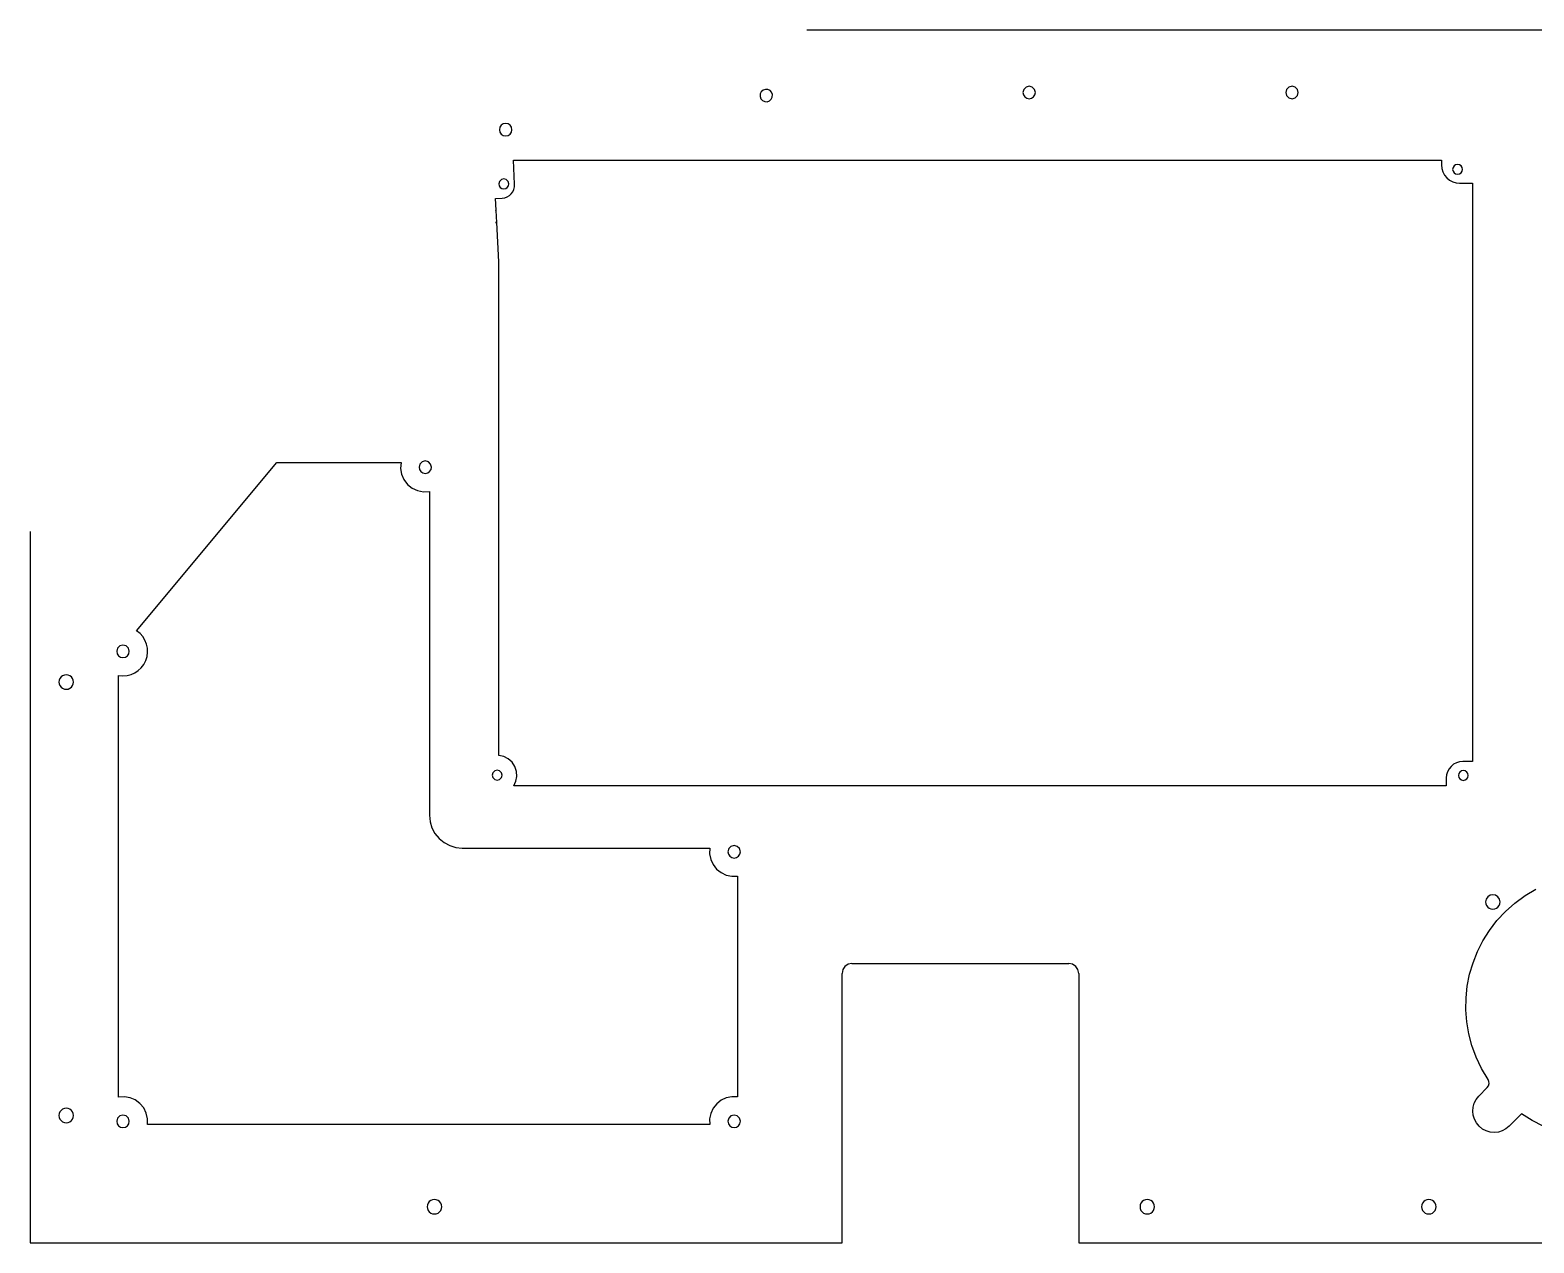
# Model space of a CAD drawing. Extents: x -536 to 384, y -151 to 298.
# Drawn here: x -535.5 to -77.8, y -151.3 to 217.7 of the extents above; entities that cross this region are included whole.
import ezdxf

# ---------------------------------------------------------------- set-up
doc = ezdxf.new("R2010")
doc.units = 0

msp = doc.modelspace()

# ---------------------------------------------------------------- linework, layer by layer
for p, q in [((148.096, 217.74), (-299.122, 217.74)), ((-313.293496, 198.310717), (-313.338, 197.558)), ((-313.338, 197.558), (-313.162, 197.574)), ((-313.162, 197.574), (-313.337, 197.551)), ((-313.337, 197.551), (-313.083515, 196.840852)), ((-313.337, 197.551), (-313.337, 197.551)), ((-312.975007, 198.96532), (-313.293496, 198.310717)), ((-313.083515, 196.840852), (-312.594477, 196.301611)), ((-312.434402, 199.452851), (-312.975007, 198.96532)), ((-311.72355, 199.704353), (-312.434402, 199.452851)), ((-310.970791, 199.660549), (-311.72355, 199.704353)), ((-310.315892, 199.34267), (-310.970791, 199.660549)), ((-309.827858, 198.802519), (-310.315892, 199.34267)), ((-309.936069, 196.683907), (-309.618799, 197.339102)), ((-309.575695, 198.091901), (-309.827858, 198.802519)), ((-309.618799, 197.339102), (-309.575695, 198.091901)), ((-233.104448, 199.691), (-233.359, 198.741)), ((-233.359, 198.741), (-233.209689, 198.001434)), ((-233.209689, 198.001434), (-232.802503, 197.397497)), ((-232.409, 200.386448), (-233.104448, 199.691)), ((-232.802503, 197.397497), (-232.198566, 196.990312)), ((-231.459, 200.641), (-232.409, 200.386448)), ((-232.198566, 196.990312), (-231.459, 196.841)), ((-230.509, 200.386448), (-231.459, 200.641)), ((-231.459, 196.841), (-230.719434, 196.990312)), ((-230.719434, 196.990312), (-230.115497, 197.397497)), ((-229.813552, 199.691), (-230.509, 200.386448)), ((-230.115497, 197.397497), (-229.708311, 198.001434)), ((-229.559, 198.741), (-229.813552, 199.691)), ((-229.708311, 198.001434), (-229.559, 198.741)), ((-229.559, 198.741), (-229.559, 198.741)), ((-153.104448, 199.691), (-153.359, 198.741)), ((-153.359, 198.741), (-153.104448, 197.791)), ((-152.409, 200.386448), (-153.104448, 199.691)), ((-153.104448, 197.791), (-152.409, 197.095552)), ((-151.459, 200.641), (-152.409, 200.386448)), ((-152.409, 197.095552), (-151.459, 196.841)), ((-150.509, 200.386448), (-151.459, 200.641)), ((-151.459, 196.841), (-150.509, 197.095552)), ((-149.813552, 199.691), (-150.509, 200.386448)), ((-150.509, 197.095552), (-149.813552, 197.791)), ((-149.559, 198.741), (-149.813552, 199.691)), ((-149.813552, 197.791), (-149.559, 198.741)), ((-149.559, 198.741), (-149.559, 198.741)), ((-312.594477, 196.301611), (-311.938988, 195.98495)), ((-311.938988, 195.98495), (-311.186149, 195.942547)), ((-311.186149, 195.942547), (-310.475766, 196.195371)), ((-310.475766, 196.195371), (-309.936069, 196.683907)), ((-392.529688, 188.169566), (-392.679, 187.43)), ((-392.122503, 188.773503), (-392.529688, 188.169566)), ((-391.518566, 189.180688), (-392.122503, 188.773503)), ((-390.779, 189.33), (-391.518566, 189.180688)), ((-390.039434, 189.180688), (-390.779, 189.33)), ((-389.435497, 188.773503), (-390.039434, 189.180688)), ((-389.028312, 188.169566), (-389.435497, 188.773503)), ((-388.879, 187.43), (-389.028312, 188.169566)), ((-392.679, 187.43), (-392.529688, 186.690434)), ((-392.529688, 186.690434), (-392.122503, 186.086497)), ((-392.122503, 186.086497), (-391.518566, 185.679312)), ((-391.518566, 185.679312), (-390.779, 185.53)), ((-390.779, 185.53), (-390.039434, 185.679312)), ((-390.039434, 185.679312), (-389.435497, 186.086497)), ((-389.435497, 186.086497), (-389.028312, 186.690434)), ((-389.028312, 186.690434), (-388.879, 187.43)), ((-388.879, 187.43), (-388.879, 187.43)), ((-388.415, 178.193), (-388.364, 178.196)), ((-388.038, 170.812), (-388.415, 178.193)), ((-388.364, 178.196), (-105.956, 178.196)), ((-105.956, 178.196), (-105.956, 176.696)), ((-105.956, 176.696), (-105.849344, 175.617992)), ((-105.849344, 175.617992), (-105.53734, 174.59124)), ((-105.53734, 174.59124), (-105.031938, 173.644595)), ((-102.451186, 175.928288), (-102.574, 175.35)), ((-102.574, 175.35), (-102.451186, 174.771712)), ((-102.128619, 176.399446), (-102.451186, 175.928288)), ((-102.451186, 174.771712), (-102.128619, 174.300554)), ((-101.653768, 176.716551), (-102.128619, 176.399446)), ((-102.128619, 174.300554), (-101.653768, 173.983449)), ((-101.0741, 176.83268), (-101.653768, 176.716551)), ((-101.653768, 173.983449), (-101.0741, 173.86732)), ((-100.494432, 176.716551), (-101.0741, 176.83268)), ((-101.0741, 173.86732), (-100.494432, 173.983449)), ((-100.019581, 176.399446), (-100.494432, 176.716551)), ((-100.494432, 173.983449), (-100.019581, 174.300554)), ((-99.697014, 175.928288), (-100.019581, 176.399446)), ((-100.019581, 174.300554), (-99.697014, 174.771712)), ((-99.5742, 175.35), (-99.697014, 175.928288)), ((-99.697014, 174.771712), (-99.5742, 175.35)), ((-99.5742, 175.35), (-99.5742, 175.35)), ((-392.637038, 171.706), (-392.838, 170.956)), ((-392.838, 170.956), (-392.720122, 170.372132)), ((-392.720122, 170.372132), (-392.39866, 169.89534)), ((-392.088, 172.255038), (-392.637038, 171.706)), ((-392.39866, 169.89534), (-391.921868, 169.573878)), ((-391.338, 172.456), (-392.088, 172.255038)), ((-391.921868, 169.573878), (-391.338, 169.456)), ((-390.588, 172.255038), (-391.338, 172.456)), ((-391.338, 169.456), (-390.754132, 169.573878)), ((-390.754132, 169.573878), (-390.27734, 169.89534)), ((-390.038962, 171.706), (-390.588, 172.255038)), ((-390.27734, 169.89534), (-389.955878, 170.372132)), ((-389.838, 170.956), (-390.038962, 171.706)), ((-389.955878, 170.372132), (-389.838, 170.956)), ((-389.838, 170.956), (-389.838, 170.956)), ((-388.263975, 169.267621), (-388.075451, 170.025005)), ((-388.075451, 170.025005), (-388.038, 170.812)), ((-105.031938, 173.644595), (-104.34509, 172.80691)), ((-104.34509, 172.80691), (-103.507405, 172.120062)), ((-103.507405, 172.120062), (-102.56076, 171.61466)), ((-102.56076, 171.61466), (-101.534008, 171.302656)), ((-101.534008, 171.302656), (-100.456, 171.196)), ((-100.456, 171.196), (-96.5127, 171.196)), ((-96.5127, 171.196), (-96.5127, -4.80407)), ((-393.842, 166.51), (-391.829, 166.613)), ((-393.659, 162.919), (-393.842, 166.51)), ((-391.829, 166.613), (-391.049913, 166.730422)), ((-391.049913, 166.730422), (-390.315672, 166.995113)), ((-390.315672, 166.995113), (-389.646793, 167.397322)), ((-389.646793, 167.397322), (-389.063792, 167.927298)), ((-389.063792, 167.927298), (-388.595959, 168.561251)), ((-388.595959, 168.561251), (-388.263975, 169.267621)), ((-393.842, 162.88), (-393.659, 162.919)), ((-393.657, 162.88), (-393.842, 162.88)), ((-393.47, 159.21), (-393.657, 162.88)), ((-393.467, 159.148), (-393.842, 159.21)), ((-393.842, 159.21), (-393.47, 159.21)), ((-393.47, 159.21), (-393.47, 159.21)), ((-392.857, 147.196), (-393.467, 159.148)), ((-392.857, -2.97526), (-392.857, 147.196)), ((-503.081, 34.9831), (-460.461, 86.1958)), ((-460.461, 86.1958), (-422.605, 86.1958)), ((-422.605, 86.1958), (-422.737585, 84.378289)), ((-422.737585, 84.378289), (-422.435095, 82.607168)), ((-422.435095, 82.607168), (-421.72023, 80.958733)), ((-416.891448, 85.696), (-417.146, 84.746)), ((-417.146, 84.746), (-416.996688, 84.006434)), ((-416.996688, 84.006434), (-416.589503, 83.402497)), ((-416.196, 86.391448), (-416.891448, 85.696)), ((-416.589503, 83.402497), (-415.985566, 82.995312)), ((-415.246, 86.646), (-416.196, 86.391448)), ((-415.985566, 82.995312), (-415.246, 82.846)), ((-414.296, 86.391448), (-415.246, 86.646)), ((-415.246, 82.846), (-414.506434, 82.995312)), ((-414.506434, 82.995312), (-413.902497, 83.402497)), ((-413.600552, 85.696), (-414.296, 86.391448)), ((-413.902497, 83.402497), (-413.495312, 84.006434)), ((-413.346, 84.746), (-413.600552, 85.696)), ((-413.495312, 84.006434), (-413.346, 84.746)), ((-413.346, 84.746), (-413.346, 84.746)), ((-421.72023, 80.958733), (-420.615688, 79.509281)), ((-420.615688, 79.509281), (-419.194307, 78.368842)), ((-419.194307, 78.368842), (-417.564262, 77.612983)), ((-417.564262, 77.612983), (-415.801258, 77.266302)), ((-415.801258, 77.266302), (-413.981, 77.3534)), ((-413.981, 77.3534), (-413.981, -21.1519)), ((-535.513, 65.1676), (-535.513, -151.259)), ((-502.057426, 34.162288), (-503.081, 34.9831)), ((-501.210269, 33.199048), (-502.057426, 34.162288)), ((-500.547789, 32.120212), (-501.210269, 33.199048)), ((-500.078245, 30.952612), (-500.547789, 32.120212)), ((-508.891448, 29.696), (-509.146, 28.746)), ((-509.146, 28.746), (-508.996688, 28.006434)), ((-508.996688, 28.006434), (-508.589503, 27.402497)), ((-508.196, 30.391448), (-508.891448, 29.696)), ((-507.246, 30.646), (-508.196, 30.391448)), ((-506.296, 30.391448), (-507.246, 30.646)), ((-505.600552, 29.696), (-506.296, 30.391448)), ((-505.902497, 27.402497), (-505.495312, 28.006434)), ((-505.346, 28.746), (-505.600552, 29.696)), ((-505.495312, 28.006434), (-505.346, 28.746)), ((-505.346, 28.746), (-505.346, 28.746)), ((-499.809895, 29.723079), (-500.078245, 30.952612)), ((-499.90982, 27.185543), (-499.751001, 28.458446)), ((-499.751001, 28.458446), (-499.809895, 29.723079)), ((-508.589503, 27.402497), (-507.985566, 26.995312)), ((-507.985566, 26.995312), (-507.246, 26.846)), ((-507.246, 26.846), (-506.506434, 26.995312)), ((-506.506434, 26.995312), (-505.902497, 27.402497)), ((-502.584722, 22.870371), (-501.662529, 23.737738)), ((-501.662529, 23.737738), (-500.890959, 24.762524)), ((-500.890959, 24.762524), (-500.294613, 25.931202)), ((-500.294613, 25.931202), (-499.90982, 27.185543)), ((-526.635846, 19.961819), (-526.712, 19.3878)), ((-526.712, 19.3878), (-526.635846, 18.813781)), ((-526.417256, 20.4878), (-526.635846, 19.961819)), ((-526.635846, 18.813781), (-526.417256, 18.2878)), ((-526.071038, 20.940095), (-526.417256, 20.4878)), ((-525.612, 21.293056), (-526.071038, 20.940095)), ((-525.076808, 21.514114), (-525.612, 21.293056)), ((-524.512, 21.5878), (-525.076808, 21.514114)), ((-523.947192, 21.514114), (-524.512, 21.5878)), ((-523.412, 21.293056), (-523.947192, 21.514114)), ((-522.952962, 20.940095), (-523.412, 21.293056)), ((-522.606744, 20.4878), (-522.952962, 20.940095)), ((-522.388154, 19.961819), (-522.606744, 20.4878)), ((-522.606744, 18.2878), (-522.388154, 18.813781)), ((-522.312, 19.3878), (-522.388154, 19.961819)), ((-522.388154, 18.813781), (-522.312, 19.3878)), ((-522.312, 19.3878), (-522.312, 19.3878)), ((-508.594, -106.876), (-508.594, 21.3682)), ((-508.594, 21.3682), (-507.287706, 21.245593)), ((-507.287706, 21.245593), (-506.00903, 21.348032)), ((-506.00903, 21.348032), (-504.782574, 21.661992)), ((-504.782574, 21.661992), (-503.632937, 22.173947)), ((-503.632937, 22.173947), (-502.584722, 22.870371)), ((-526.417256, 18.2878), (-526.071038, 17.835505)), ((-526.071038, 17.835505), (-525.612, 17.482544)), ((-525.612, 17.482544), (-525.076808, 17.261486)), ((-525.076808, 17.261486), (-524.512, 17.1878)), ((-524.512, 17.1878), (-523.947192, 17.261486)), ((-523.947192, 17.261486), (-523.412, 17.482544)), ((-523.412, 17.482544), (-522.952962, 17.835505)), ((-522.952962, 17.835505), (-522.606744, 18.2878)), ((-391.334634, -3.303169), (-392.857, -2.97526)), ((-389.968645, -3.997924), (-391.334634, -3.303169)), ((-388.823048, -5.015871), (-389.968645, -3.997924)), ((-394.648038, -8.20497), (-394.849, -8.95497)), ((-394.849, -8.95497), (-394.648038, -9.70497)), ((-394.099, -7.655932), (-394.648038, -8.20497)), ((-393.349, -7.45497), (-394.099, -7.655932)), ((-392.599, -7.655932), (-393.349, -7.45497)), ((-392.049962, -8.20497), (-392.599, -7.655932)), ((-391.849, -8.95497), (-392.049962, -8.20497)), ((-392.049962, -9.70497), (-391.849, -8.95497)), ((-391.849, -8.95497), (-391.849, -8.95497)), ((-387.961857, -6.313359), (-388.823048, -5.015871)), ((-387.463346, -7.788693), (-387.961857, -6.313359)), ((-387.359988, -9.317721), (-387.463346, -7.788693)), ((-104.416033, -8.824025), (-104.513, -9.80407)), ((-104.132372, -7.890582), (-104.416033, -8.824025)), ((-103.672882, -7.029972), (-104.132372, -7.890582)), ((-103.048431, -6.268427), (-103.672882, -7.029972)), ((-102.286848, -5.644021), (-103.048431, -6.268427)), ((-101.426211, -5.184584), (-102.286848, -5.644021)), ((-100.492751, -4.900978), (-101.426211, -5.184584)), ((-100.710621, -8.465884), (-100.832, -9.04581)), ((-100.832, -9.04581), (-100.710621, -9.625736)), ((-100.388371, -7.993076), (-100.710621, -8.465884)), ((-99.5127, -4.80407), (-100.492751, -4.900978)), ((-99.912948, -7.674697), (-100.388371, -7.993076)), ((-99.33205, -7.558057), (-99.912948, -7.674697)), ((-96.5127, -4.80407), (-99.5127, -4.80407)), ((-98.751152, -7.674697), (-99.33205, -7.558057)), ((-98.275729, -7.993076), (-98.751152, -7.674697)), ((-97.953479, -8.465884), (-98.275729, -7.993076)), ((-97.8321, -9.04581), (-97.953479, -8.465884)), ((-97.953479, -9.625736), (-97.8321, -9.04581)), ((-97.8321, -9.04581), (-97.8321, -9.04581)), ((-394.648038, -9.70497), (-394.099, -10.254008)), ((-394.099, -10.254008), (-393.349, -10.45497)), ((-393.349, -10.45497), (-392.599, -10.254008)), ((-392.599, -10.254008), (-392.049962, -9.70497)), ((-388.32, -12.2275), (-387.647101, -10.823103)), ((-104.513, -12.2275), (-388.32, -12.2275)), ((-387.647101, -10.823103), (-387.359988, -9.317721)), ((-104.513, -9.80407), (-104.513, -12.2275)), ((-100.710621, -9.625736), (-100.388371, -10.098544)), ((-100.388371, -10.098544), (-99.912948, -10.416923)), ((-99.912948, -10.416923), (-99.33205, -10.533563)), ((-99.33205, -10.533563), (-98.751152, -10.416923)), ((-98.751152, -10.416923), (-98.275729, -10.098544)), ((-98.275729, -10.098544), (-97.953479, -9.625736)), ((-413.981, -21.1519), (-413.787079, -23.111914)), ((-413.787079, -23.111914), (-413.219798, -24.978736)), ((-413.219798, -24.978736), (-412.300886, -26.699907)), ((-412.300886, -26.699907), (-411.052071, -28.222971)), ((-411.052071, -28.222971), (-409.529007, -29.471786)), ((-409.529007, -29.471786), (-407.807836, -30.390698)), ((-407.807836, -30.390698), (-405.941014, -30.957979)), ((-405.941014, -30.957979), (-403.981, -31.1519)), ((-403.981, -31.1519), (-328.665, -31.1519)), ((-328.665, -31.1519), (-328.719062, -32.894744)), ((-322.891448, -31.3039), (-323.146, -32.2539)), ((-322.196, -30.608452), (-322.891448, -31.3039)), ((-321.246, -30.3539), (-322.196, -30.608452)), ((-320.296, -30.608452), (-321.246, -30.3539)), ((-319.600552, -31.3039), (-320.296, -30.608452)), ((-319.346, -32.2539), (-319.600552, -31.3039)), ((-328.719062, -32.894744), (-328.376119, -34.581419)), ((-328.376119, -34.581419), (-327.657834, -36.145563)), ((-327.657834, -36.145563), (-326.585871, -37.520817)), ((-323.146, -32.2539), (-322.996688, -32.993466)), ((-322.996688, -32.993466), (-322.589503, -33.597403)), ((-322.589503, -33.597403), (-321.985566, -34.004588)), ((-321.985566, -34.004588), (-321.246, -34.1539)), ((-321.246, -34.1539), (-320.506434, -34.004588)), ((-320.506434, -34.004588), (-319.902497, -33.597403)), ((-319.902497, -33.597403), (-319.495312, -32.993466)), ((-319.495312, -32.993466), (-319.346, -32.2539)), ((-319.346, -32.2539), (-319.346, -32.2539)), ((-326.585871, -37.520817), (-325.225414, -38.611498)), ((-325.225414, -38.611498), (-323.671245, -39.351119)), ((-323.671245, -39.351119), (-321.989421, -39.717109)), ((-321.989421, -39.717109), (-320.246, -39.6869)), ((-320.246, -39.6869), (-320.246, -106.821)), ((-91.191339, -45.491687), (-91.890635, -45.963165)), ((-90.335, -45.3188), (-91.191339, -45.491687)), ((-89.478661, -45.491687), (-90.335, -45.3188)), ((-88.779365, -45.963165), (-89.478661, -45.491687)), ((-83.634173, -47.849719), (-80.519073, -45.565362)), ((-80.519073, -45.565362), (-77.256534, -43.61918)), ((-92.362113, -46.662461), (-92.535, -47.5188)), ((-92.535, -47.5188), (-92.458846, -48.092819)), ((-92.458846, -48.092819), (-92.240256, -48.6188)), ((-91.890635, -45.963165), (-92.362113, -46.662461)), ((-92.240256, -48.6188), (-91.894038, -49.071095)), ((-91.894038, -49.071095), (-91.435, -49.424056)), ((-91.435, -49.424056), (-90.899808, -49.645114)), ((-90.899808, -49.645114), (-90.335, -49.7188)), ((-90.335, -49.7188), (-89.770192, -49.645114)), ((-89.770192, -49.645114), (-89.235, -49.424056)), ((-89.235, -49.424056), (-88.775962, -49.071095)), ((-88.307887, -46.662461), (-88.779365, -45.963165)), ((-88.775962, -49.071095), (-88.429744, -48.6188)), ((-88.429744, -48.6188), (-88.211154, -48.092819)), ((-88.135, -47.5188), (-88.307887, -46.662461)), ((-88.211154, -48.092819), (-88.135, -47.5188)), ((-88.135, -47.5188), (-88.135, -47.5188)), ((-86.518839, -50.41893), (-83.634173, -47.849719)), ((-91.384828, -56.178197), (-89.103587, -53.202966)), ((-89.103587, -53.202966), (-86.518839, -50.41893)), ((-95.022417, -62.607709), (-93.358968, -59.320989)), ((-93.358968, -59.320989), (-91.384828, -56.178197)), ((-96.371584, -66.014726), (-95.022417, -62.607709)), ((-288.151639, -68.11105), (-288.38, -69.2591)), ((-287.50132, -67.13778), (-288.151639, -68.11105)), ((-286.52805, -66.487461), (-287.50132, -67.13778)), ((-285.38, -66.2591), (-286.52805, -66.487461)), ((-285.379, -66.2592), (-219.38, -66.2592)), ((-218.23195, -66.487461), (-219.38, -66.2591)), ((-217.25868, -67.13778), (-218.23195, -66.487461)), ((-216.608361, -68.11105), (-217.25868, -67.13778)), ((-216.38, -69.2591), (-216.608361, -68.11105)), ((-97.402877, -69.518406), (-96.371584, -66.014726)), ((-288.38, -151.259), (-288.38, -69.2596)), ((-216.38, -69.2596), (-216.38, -151.259)), ((-98.497474, -76.721226), (-98.112704, -73.095117)), ((-98.112704, -73.095117), (-97.402877, -69.518406)), ((-98.553597, -80.3731), (-98.497474, -76.721226)), ((-98.277479, -84.027108), (-98.553597, -80.3731)), ((-97.665531, -87.659616), (-98.277479, -84.027108)), ((-96.71416, -91.246992), (-97.665531, -87.659616)), ((-95.419776, -94.765603), (-96.71416, -91.246992)), ((-93.778786, -98.191816), (-95.419776, -94.765603)), ((-91.7876, -101.502), (-93.778786, -98.191816)), ((-94.5672, -106.589099), (-92.0277, -104.018)), ((-92.0277, -104.018), (-91.63468, -103.450937)), ((-92.0277, -104.018), (-92.0277, -104.018)), ((-91.508925, -102.133163), (-91.7876, -101.502)), ((-91.63468, -103.450937), (-91.459853, -102.802733)), ((-91.459853, -102.802733), (-91.508925, -102.133163)), ((-506.822222, -106.765758), (-508.594, -106.876)), ((-505.09705, -107.068326), (-506.822222, -106.765758)), ((-503.489025, -107.762607), (-505.09705, -107.068326)), ((-502.068693, -108.827504), (-503.489025, -107.762607)), ((-500.938291, -110.196277), (-502.068693, -108.827504)), ((-326.549266, -108.950734), (-327.62368, -110.307403)), ((-325.192597, -107.87632), (-326.549266, -108.950734)), ((-323.646719, -107.148659), (-325.192597, -107.87632)), ((-321.976298, -106.789603), (-323.646719, -107.148659)), ((-320.246, -106.821), (-321.976298, -106.789603)), ((-96.331399, -109.954715), (-95.981833, -108.748053)), ((-95.981833, -108.748053), (-95.393842, -107.61386)), ((-95.393842, -107.61386), (-94.5672, -106.589099)), ((-526.635846, -111.929981), (-526.712, -112.504)), ((-526.712, -112.504), (-526.635846, -113.078019)), ((-526.417256, -111.404), (-526.635846, -111.929981)), ((-526.635846, -113.078019), (-526.417256, -113.604)), ((-526.071038, -110.951705), (-526.417256, -111.404)), ((-526.417256, -113.604), (-526.071038, -114.056295)), ((-525.612, -110.598744), (-526.071038, -110.951705)), ((-526.071038, -114.056295), (-525.612, -114.409256)), ((-525.076808, -110.377686), (-525.612, -110.598744)), ((-525.612, -114.409256), (-525.076808, -114.630314)), ((-524.512, -110.304), (-525.076808, -110.377686)), ((-523.947192, -110.377686), (-524.512, -110.304)), ((-523.412, -110.598744), (-523.947192, -110.377686)), ((-523.947192, -114.630314), (-523.412, -114.409256)), ((-522.952962, -110.951705), (-523.412, -110.598744)), ((-523.412, -114.409256), (-522.952962, -114.056295)), ((-522.606744, -111.404), (-522.952962, -110.951705)), ((-522.952962, -114.056295), (-522.606744, -113.604)), ((-522.388154, -111.929981), (-522.606744, -111.404)), ((-522.606744, -113.604), (-522.388154, -113.078019)), ((-522.312, -112.504), (-522.388154, -111.929981)), ((-522.388154, -113.078019), (-522.312, -112.504)), ((-522.312, -112.504), (-522.312, -112.504)), ((-508.891448, -113.304), (-509.146, -114.254)), ((-509.146, -114.254), (-508.996688, -114.993566)), ((-508.196, -112.608552), (-508.891448, -113.304)), ((-507.246, -112.354), (-508.196, -112.608552)), ((-506.296, -112.608552), (-507.246, -112.354)), ((-505.600552, -113.304), (-506.296, -112.608552)), ((-505.346, -114.254), (-505.600552, -113.304)), ((-505.495312, -114.993566), (-505.346, -114.254)), ((-505.346, -114.254), (-505.346, -114.254)), ((-500.169284, -111.769934), (-500.938291, -110.196277)), ((-499.786058, -113.479), (-500.169284, -111.769934)), ((-499.813, -115.254), (-499.786058, -113.479)), ((-328.351341, -111.853281), (-328.710397, -113.523702)), ((-328.710397, -113.523702), (-328.679, -115.254)), ((-327.62368, -110.307403), (-328.351341, -111.853281)), ((-322.891448, -113.304), (-323.146, -114.254)), ((-323.146, -114.254), (-322.996688, -114.993566)), ((-322.196, -112.608552), (-322.891448, -113.304)), ((-321.246, -112.354), (-322.196, -112.608552)), ((-320.296, -112.608552), (-321.246, -112.354)), ((-319.600552, -113.304), (-320.296, -112.608552)), ((-319.346, -114.254), (-319.600552, -113.304)), ((-319.495312, -114.993566), (-319.346, -114.254)), ((-319.346, -114.254), (-319.346, -114.254)), ((-96.442768, -111.19688), (-96.331399, -109.954715)), ((-96.316165, -112.437585), (-96.442768, -111.19688)), ((-95.951819, -113.639866), (-96.316165, -112.437585)), ((-95.349955, -114.766759), (-95.951819, -113.639866)), ((-81.6092, -111.97), (-85.3185, -115.725)), ((-78.356167, -114.053246), (-81.6092, -111.97)), ((-74.977328, -115.789688), (-78.356167, -114.053246)), ((-525.076808, -114.630314), (-524.512, -114.704)), ((-524.512, -114.704), (-523.947192, -114.630314)), ((-508.996688, -114.993566), (-508.589503, -115.597503)), ((-508.589503, -115.597503), (-507.985566, -116.004688)), ((-507.985566, -116.004688), (-507.246, -116.154)), ((-507.246, -116.154), (-506.506434, -116.004688)), ((-506.506434, -116.004688), (-505.902497, -115.597503)), ((-505.902497, -115.597503), (-505.495312, -114.993566)), ((-328.679, -115.254), (-499.813, -115.254)), ((-499.813, -115.254), (-499.813, -115.254)), ((-322.996688, -114.993566), (-322.589503, -115.597503)), ((-322.589503, -115.597503), (-321.985566, -116.004688)), ((-321.985566, -116.004688), (-321.246, -116.154)), ((-321.246, -116.154), (-320.506434, -116.004688)), ((-320.506434, -116.004688), (-319.902497, -115.597503)), ((-319.902497, -115.597503), (-319.495312, -114.993566)), ((-94.510801, -115.7813), (-95.349955, -114.766759)), ((-93.48604, -116.607942), (-94.510801, -115.7813)), ((-92.351845, -117.195934), (-93.48604, -116.607942)), ((-91.14518, -117.545504), (-92.351845, -117.195934)), ((-89.903008, -117.65688), (-91.14518, -117.545504)), ((-88.66229, -117.53029), (-89.903008, -117.65688)), ((-87.459992, -117.165961), (-88.66229, -117.53029)), ((-86.333074, -116.564122), (-87.459992, -117.165961)), ((-85.3185, -115.725), (-86.333074, -116.564122)), ((-414.569846, -139.684981), (-414.646, -140.259)), ((-414.646, -140.259), (-414.569846, -140.833019)), ((-414.351256, -139.159), (-414.569846, -139.684981)), ((-414.569846, -140.833019), (-414.351256, -141.359)), ((-414.005038, -138.706705), (-414.351256, -139.159)), ((-414.351256, -141.359), (-414.005038, -141.811295)), ((-413.546, -138.353744), (-414.005038, -138.706705)), ((-414.005038, -141.811295), (-413.546, -142.164256)), ((-413.010808, -138.132686), (-413.546, -138.353744)), ((-412.446, -138.059), (-413.010808, -138.132686)), ((-411.881192, -138.132686), (-412.446, -138.059)), ((-411.346, -138.353744), (-411.881192, -138.132686)), ((-410.886962, -138.706705), (-411.346, -138.353744)), ((-411.346, -142.164256), (-410.886962, -141.811295)), ((-410.540744, -139.159), (-410.886962, -138.706705)), ((-410.886962, -141.811295), (-410.540744, -141.359)), ((-410.322154, -139.684981), (-410.540744, -139.159)), ((-410.540744, -141.359), (-410.322154, -140.833019)), ((-410.246, -140.259), (-410.322154, -139.684981)), ((-410.322154, -140.833019), (-410.246, -140.259)), ((-410.246, -140.259), (-410.246, -140.259)), ((-197.636846, -139.684981), (-197.713, -140.259)), ((-197.713, -140.259), (-197.636846, -140.833019)), ((-197.418256, -139.159), (-197.636846, -139.684981)), ((-197.636846, -140.833019), (-197.418256, -141.359)), ((-197.072038, -138.706705), (-197.418256, -139.159)), ((-197.418256, -141.359), (-197.072038, -141.811295)), ((-196.613, -138.353744), (-197.072038, -138.706705)), ((-197.072038, -141.811295), (-196.613, -142.164256)), ((-196.077808, -138.132686), (-196.613, -138.353744)), ((-195.513, -138.059), (-196.077808, -138.132686)), ((-194.948192, -138.132686), (-195.513, -138.059)), ((-194.413, -138.353744), (-194.948192, -138.132686)), ((-193.953962, -138.706705), (-194.413, -138.353744)), ((-194.413, -142.164256), (-193.953962, -141.811295)), ((-193.607744, -139.159), (-193.953962, -138.706705)), ((-193.953962, -141.811295), (-193.607744, -141.359)), ((-193.389154, -139.684981), (-193.607744, -139.159)), ((-193.607744, -141.359), (-193.389154, -140.833019)), ((-193.313, -140.259), (-193.389154, -139.684981)), ((-193.389154, -140.833019), (-193.313, -140.259)), ((-193.313, -140.259), (-193.313, -140.259)), ((-111.940846, -139.684981), (-112.017, -140.259)), ((-112.017, -140.259), (-111.940846, -140.833019)), ((-111.722256, -139.159), (-111.940846, -139.684981)), ((-111.940846, -140.833019), (-111.722256, -141.359)), ((-111.376038, -138.706705), (-111.722256, -139.159)), ((-111.722256, -141.359), (-111.376038, -141.811295)), ((-110.917, -138.353744), (-111.376038, -138.706705)), ((-111.376038, -141.811295), (-110.917, -142.164256)), ((-110.381808, -138.132686), (-110.917, -138.353744)), ((-109.817, -138.059), (-110.381808, -138.132686)), ((-109.252192, -138.132686), (-109.817, -138.059)), ((-108.717, -138.353744), (-109.252192, -138.132686)), ((-108.257962, -138.706705), (-108.717, -138.353744)), ((-108.717, -142.164256), (-108.257962, -141.811295)), ((-107.911744, -139.159), (-108.257962, -138.706705)), ((-108.257962, -141.811295), (-107.911744, -141.359)), ((-107.693154, -139.684981), (-107.911744, -139.159)), ((-107.911744, -141.359), (-107.693154, -140.833019)), ((-107.617, -140.259), (-107.693154, -139.684981)), ((-107.693154, -140.833019), (-107.617, -140.259)), ((-107.617, -140.259), (-107.617, -140.259)), ((-413.546, -142.164256), (-413.010808, -142.385314)), ((-413.010808, -142.385314), (-412.446, -142.459)), ((-412.446, -142.459), (-411.881192, -142.385314)), ((-411.881192, -142.385314), (-411.346, -142.164256)), ((-196.613, -142.164256), (-196.077808, -142.385314)), ((-196.077808, -142.385314), (-195.513, -142.459)), ((-195.513, -142.459), (-194.948192, -142.385314)), ((-194.948192, -142.385314), (-194.413, -142.164256)), ((-110.917, -142.164256), (-110.381808, -142.385314)), ((-110.381808, -142.385314), (-109.817, -142.459)), ((-109.817, -142.459), (-109.252192, -142.385314)), ((-109.252192, -142.385314), (-108.717, -142.164256)), ((-535.513, -151.259), (-288.38, -151.259)), ((-216.38, -151.259), (384.487, -151.259))]:
    msp.add_line(p, q)

doc.saveas('drawing.dxf')
